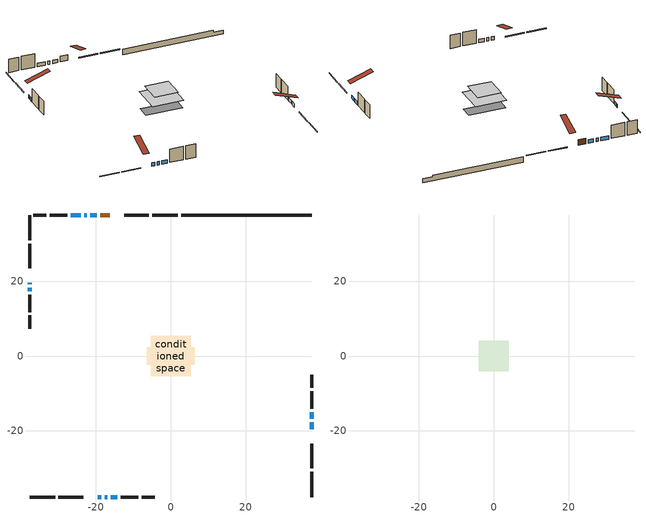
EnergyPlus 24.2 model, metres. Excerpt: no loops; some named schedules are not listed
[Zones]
conditioned space
 floor adiabatic (AdiabaticFloorConstruction): -5.38,-5.38 -5.38,5.38 5.38,5.38 5.38,-5.38 z3.1
 floor foundation (Slab1 construction): -6.41,-2.33 -6.41,2.33 6.41,2.33 6.41,-2.33 z-1.32
 wall outside (RimJoist1 construction): 1.81,37.71 -4.94,37.71 / -37.71,-37.71 -30.95,-37.71 / -37.71,37.71 -37.71,30.95 / 37.71,-37.71 37.71,-30.95 z0.66:0.96
 wall outside (RimJoist2 construction): -5.87,37.71 -12.43,37.71 / -30.02,-37.71 -23.47,-37.71 / -37.71,30.02 -37.71,23.47 / 37.71,-30.02 37.71,-23.47 z0.66:0.96
 wall outside (AdiabaticWallConstruction 1): -16.36,37.71 -18.85,37.71 z0.66:2.69
 wall outside (AdiabaticWallConstruction): 37.71,-19.53 37.71,-17.73 / -19.77,37.71 -21.55,37.71 / -19.53,-37.71 -18.64,-37.71 / -17.71,-37.71 -17.01,-37.71 / -22.48,37.71 -23.18,37.71 / -37.71,19.53 -37.71,19.16 / -24.1,37.71 -26.79,37.71 / -37.71,18.23 -37.71,17.34 / -16.09,-37.71 -14.29,-37.71 / 37.71,-16.81 37.71,-15.03 z0.66:1.88
 wall outside (Wall1 construction): -27.72,37.71 -32.37,37.71 / -13.36,-37.71 -8.72,-37.71 / -37.71,16.41 -37.71,11.76 / 37.71,-14.11 37.71,-9.46 z0.66:5.54
 wall outside (Wall2 construction): -33.3,37.71 -36.78,37.71 / -7.79,-37.71 -4.31,-37.71 / -37.71,10.83 -37.71,7.35 / 37.71,-8.53 37.71,-5.05 z0.66:5.54
 wall foundation (FoundationWall1 construction): 2.74,37.71,-1.32 2.74,37.71,0.66 34.21,37.71,0.66 34.21,37.71,0.05 37.71,37.71,0.05 37.71,37.71,-1.32
 window (WindowConstruction): 37.71,-19.53 37.71,-17.74 z0.66:1.88
 window (WindowConstruction 5): -19.78,37.71 -21.55,37.71 z0.66:1.88
 window (WindowConstruction 6): -19.53,-37.71 -18.64,-37.71 z0.66:1.88
 window (WindowConstruction 7): -17.71,-37.71 -17.01,-37.71 z0.66:1.88
 window (WindowConstruction 8): -22.48,37.71 -23.17,37.71 z0.66:1.88
 window (WindowConstruction 9): -37.71,19.53 -37.71,19.16 z0.66:1.88
 window (WindowConstruction 1): -24.1,37.71 -26.79,37.71 z0.66:1.88
 window (WindowConstruction 2): -37.71,18.23 -37.71,17.34 z0.66:1.88
 window (WindowConstruction 3): -16.09,-37.71 -14.29,-37.71 z0.66:1.88
 window (WindowConstruction 4): 37.71,-16.81 37.71,-15.03 z0.66:1.88
 door (Door): -16.36,37.71 -18.85,37.71 z0.66:2.69
 ceiling adiabatic (AdiabaticFloorConstruction): 5.38,-5.38 5.38,5.38 -5.38,5.38 -5.38,-5.38 z3.1
attic - vented
 floor to conditioned space (Floor1 construction Reversed): -4.05,-4.05 -4.05,4.05 4.05,4.05 4.05,-4.05 z5.54
 roof outside (Roof1 construction): -15.43,37.71,5.54 -15.43,29.81,8.17 -13.35,29.81,8.17 -13.35,37.71,5.54; -20.46,-37.71,5.54 -20.46,-29.81,8.17 -22.54,-29.81,8.17 -22.54,-37.71,5.54; -37.71,20.46,5.54 -29.81,20.46,8.17 -29.81,22.54,8.17 -37.71,22.54,5.54; 37.71,-20.46,5.54 29.81,-20.46,8.17 29.81,-22.54,8.17 37.71,-22.54,5.54
[Building]
Building 1: Terrain=Suburbs
[Site:Location]
Erieau AUT_ON: Latitude {deg}=42.25; Longitude {deg}=-81.9; Time Zone {hr}=-5; Elevation {m}=178; Keep Site Location Information=Yes
[Site:GroundTemperature:Shallow]
5.2292, 3.30147, 3.1471, 4.0619, 7.73432, 11.3896, 14.5586, 16.5661, 16.7366, 15.1039, 12.0157, 8.47254
[Site:WaterMainsTemperature]
Calculation Method=Schedule; Temperature Schedule=mains temperature schedule
[Material] Roughness=Rough; Thermal Absorptance=0.9
Name | Thickness {m} | Conductivity {W/m-K} | Density {kg/m3} | Specific Heat {J/kg-K} | Solar Absorptance | Visible Absorptance
asphalt or fiberglass shingles | 0.00635 | 0.162714 | 1121.4 | 1465.45 | 0.4 | 0.4
ceiling loosefill ins | 0.0846667 | 0.0480833 | 16.02 | 1046.75 | 0.7 | 0.7
ceiling stud and cavity | 0.1397 | 0.103981 | 65.682 | 1177.47 | 0.7 | 0.7
concrete 4.0 in. | 0.1016 | 1.803125 | 2242.8 | 837.4 | 0.7 | 0.7
concrete 8.0 in. | 0.2032 | 1.803125 | 2242.8 | 837.4 | 0.7 | 0.7
door material | 0.04445 | 0.188738 | 512.64 | 1214.23 | 0.7 | 0.7
floor covering | 0.0127 | 0.0433444 | 54.468 | 1339.84 | 0.6 | 0.6
floor rigid ins; wall rigid ins | 0.512978 | 0.029427 | 32.04 | 1214.23 | 0.7 | 0.7
floor stud and cavity | 0.1397 | 1.75129 | 37.0049 | 1207.88 | 0.7 | 0.7
furniture material conditioned space 1 | 0.1524 | 0.115458 | 640.8 | 1214.23 | 0.6 | 0.6
gypsum board | 0.0127 | 0.160291 | 801 | 837.4 | 0.6 | 0.6
osb sheathing 0.5 in. | 0.0127 | 0.115458 | 512.64 | 1214.23 | 0.7 | 0.7
osb sheathing 0.75 in. | 0.01905 | 0.115458 | 512.64 | 1214.23 | 0.7 | 0.7
rim joist stud and cavity | 0.0508 | 0.177588 | 50.32683 | 1063.81 | 0.6 | 0.6
rim joist stud and cavity 1 | 0.0508 | 0.648972 | 50.32683 | 1063.81 | 0.6 | 0.6
wall stud and cavity | 0.1397 | 0.435945 | 139.0536 | 1170.24 | 0.7 | 0.7
wall stud and cavity 1 | 0.1397 | 0.433563 | 139.0536 | 1170.24 | 0.7 | 0.7
wall stud and cavity 2 | 0.0889 | 0.380278 | 52.3479 | 1209.89 | 0.7 | 0.7
wall stud and cavity 3 | 0.0889 | 0.391764 | 83.0341 | 1211.67 | 0.7 | 0.7
wood siding | 0.0254 | 0.102417 | 544.68 | 1172.36 | 0.4 | 0.4
wood siding 1; wood siding 2; wood siding 3 | 0.0254 | 0.102417 | 544.68 | 1172.36 | 0.7 | 0.7
[WindowMaterial:SimpleGlazingSystem]
Name | U-Factor {W/m2-K} | Solar Heat Gain Coefficient
WindowMaterial | 2.99571 | 0.53
WindowMaterial 1 | 3.0559 | 0.43
WindowMaterial 2 | 5.2794 | 0.67
[Construction]
AdiabaticFloorConstruction: floor stud and cavity, floor rigid ins, osb sheathing 0.75 in., floor covering
AdiabaticWallConstruction: wood siding 2, wall rigid ins, wall stud and cavity 2, gypsum board
AdiabaticWallConstruction 1: wood siding 3, wall rigid ins, wall stud and cavity 2, gypsum board
Door: door material
Floor1 construction Reversed: gypsum board, ceiling stud and cavity, ceiling loosefill ins
FoundationWall1 construction: concrete 8.0 in.
furniture construction conditioned space 1: furniture material conditioned space 1
PartitionWallConstruction: gypsum board, wall stud and cavity 3, gypsum board
RimJoist1 construction: wood siding 1, rim joist stud and cavity
RimJoist2 construction: wood siding 1, rim joist stud and cavity 1
Roof1 construction: asphalt or fiberglass shingles
Slab1 construction: concrete 4.0 in.
Wall1 construction: wood siding, osb sheathing 0.5 in., wall stud and cavity, gypsum board
Wall2 construction: wood siding, osb sheathing 0.5 in., wall stud and cavity 1, gypsum board
WindowConstruction; WindowConstruction 1; WindowConstruction 2; WindowConstruction 3; WindowConstruction 4; WindowConstruction 5; WindowConstruction 6: WindowMaterial
WindowConstruction 7; WindowConstruction 8: WindowMaterial 1
WindowConstruction 9: WindowMaterial 2
[Zone] Multiplier=1; Part of Total Floor Area=Yes
Name | Volume {m3}
attic - vented | 28.0286
conditioned space | 463.8
[Space]
Name | Zone | Volume {m3}
attic - vented 1 | attic - vented | 28.0286
conditioned space 1 | conditioned space | 463.8
[ZoneInfiltration:EffectiveLeakageArea]
infil attic - vented 1: Zone or Space=attic - vented 1; Schedule=Always On Discrete; Effective Air Leakage Area {cm2}=3150.72; Stack Coefficient=0.000182914; Wind Coefficient=9.13784e-06
[ZoneMixing]
whole house fan mix: Zone or Space=attic - vented; Schedule=Always On Continuous; Design Flow Rate Calculation Method=Flow/Zone; Design Flow Rate {m3/s}=0; Source Zone or Space=conditioned space
[SurfaceProperty:ExposedFoundationPerimeter]
Slab1: Exposed Perimeter Calculation Method=TotalExposedPerimeter; Total Exposed Perimeter {m}=34.962
[InternalMass] Zone or ZoneList=conditioned space; Space or SpaceList=conditioned space 1
Name | Construction | Surface Area {m2}
furniture mass conditioned space 1 | furniture construction conditioned space 1 | 70.2841
partition wall mass | PartitionWallConstruction | 175.71
[Lights]
interior lighting: Zone or ZoneList or Space or SpaceList=conditioned space 1; Schedule=interior lighting schedule; Design Level Calculation Method=LightingLevel; Lighting Level {W}=343.2; Return Air Fraction=0; Fraction Radiant=0.6; Fraction Visible=0.2; Fraction Replaceable=1
[People]
occupants: Zone or ZoneList or Space or SpaceList=conditioned space 1; Number of People Schedule=occupants schedule; Number of People Calculation Method=People; Number of People=3; Fraction Radiant=0.314171; Sensible Heat Fraction=0.56303; Activity Level Schedule=occupants activity schedule; Carbon Dioxide Generation Rate {m3/s-W}=0; Enable ASHRAE 55 Comfort Warnings=No; Mean Radiant Temperature Calculation Type=EnclosureAveraged
[ElectricEquipment] Zone or ZoneList or Space or SpaceList=conditioned space 1; Design Level Calculation Method=EquipmentLevel
Name | Schedule | Design Level {W} | Fraction Latent | Fraction Radiant | Fraction Lost
clothes dryer | clothes dryer schedule | 140.772 | 0.015 | 0.081 | 0.85
clothes washer | clothes washer schedule | 32.1985 | 0.03 | 0.162 | 0.7
cooking range | cooking range schedule | 215.147 | 0.08 | 0.432 | 0.2
dishwasher | dishwasher schedule | 66.8632 | 0.3 | 0.18 | 0.4
fridge | fridge schedule | 72.9452 | 0 | 0.6 | 0
mech vent house fan | mech vent house fan schedule | 0 | 0 | 0 | 1
mech vent house fan cfis | mech vent house fan cfis schedule | 0 | 0 | 0 | 0
misc plug loads | misc plug loads schedule | 494.7 | 0.045 | 0.513 | 0.1
whole house fan | Always On Discrete | 0 | 0 | 0 | 1
[OtherEquipment] Zone or ZoneList or Space or SpaceList=conditioned space 1; Design Level Calculation Method=EquipmentLevel
Name | Fuel Type | Schedule | Design Level {W} | Fraction Latent | Fraction Radiant | Fraction Lost
clothes dryer 1 | Electricity | clothes dryer schedule | 0 | 0.015 | 0.081 | 0.85
cooking range 1 | Electricity | cooking range schedule | 0 | 0.08 | 0.432 | 0.2
general water use latent | None | general water use schedule | 62.594 | 1 | 0 | 0
general water use sensible | None | general water use schedule | -61.6891 | 0 | 0.6 | 0
mech vent house fan latent load | None | Always On Discrete | 0 | 1 | 0 | 0
mech vent house fan sensible load | None | Always On Discrete | 0 | 0 | 0 | 0
water heater energy adjustment1 | NaturalGas | Always On Discrete | 0.01 | 0 | 0 | 1
[ZoneInfiltration:DesignFlowRate] Zone or ZoneList or Space or SpaceList=conditioned space 1; Schedule=Always On Discrete; Design Flow Rate Calculation Method=Flow/Zone; Design Flow Rate {m3/s}=0
infil flow; natural vent flow; whole house fan flow
[AvailabilityManager:Scheduled]
central ac and furnace airloop Availability Manager: Schedule=Always On Discrete
[Foundation:Kiva]
Foundation Kiva 1: Initial Indoor Air Temperature {C}=18; Wall Height Above Grade {m}=0.660014; Wall Depth Below Slab {m}=0.2032
[Foundation:Kiva:Settings]
Soil Conductivity {W/m-K}=0.849921; Soil Density {kg/m3}=1842.3; Soil Specific Heat {J/kg-K}=418.7; Ground Solar Absorptivity=0.9; Ground Thermal Absorptivity=0.9; Ground Surface Roughness {m}=0.03; Far-Field Width {m}=40; Deep-Ground Boundary Condition=ZeroFlux; Deep-Ground Depth {m}=40; Minimum Cell Dimension {m}=0.2; Maximum Cell Growth Coefficient=3; Simulation Timestep=Timestep
[Exterior:Lights]
exterior lighting: Schedule=exterior lighting schedule; Design Level {W}=75.6
[EnergyManagementSystem:GlobalVariable]
central_ac_and_furnace_airloop_Fan_RTF
infil_program_Qfan
infil_program_Qinf
natural_vent_program_Qnv
natural_vent_program_Qwhf
[EnergyManagementSystem:Sensor]
Name | Output:Variable or Output:Meter Index Key | Output:Variable or Output:Meter
airflow_gain | infil flow | Infiltration Sensible Heat Gain Energy
airflow_gain_1 | natural vent flow | Infiltration Sensible Heat Gain Energy
airflow_gain_2 | whole house fan flow | Infiltration Sensible Heat Gain Energy
airflow_loss | infil flow | Infiltration Sensible Heat Loss Energy
airflow_loss_1 | natural vent flow | Infiltration Sensible Heat Loss Energy
airflow_loss_2 | whole house fan flow | Infiltration Sensible Heat Loss Energy
clg_load_cond |  | Cooling:EnergyTransfer:Zone:CONDITIONED SPACE
clg_sp_s; clg_sp_s_1 | cooling setpoint | Schedule Value
clothes_dryer_exhaust_0_sch_s | clothes dryer exhaust 0 schedule | Schedule Value
cool_season | cooling season schedule | Schedule Value
htg_load_cond |  | Heating:EnergyTransfer:Zone:CONDITIONED SPACE
htg_sp_s; htg_sp_s_1 | heating setpoint | Schedule Value
ig_ee_conv | clothes dryer | Electric Equipment Convective Heating Energy
ig_ee_conv_2 | cooking range | Electric Equipment Convective Heating Energy
ig_ee_conv_4 | fridge | Electric Equipment Convective Heating Energy
ig_ee_conv_5 | misc plug loads | Electric Equipment Convective Heating Energy
ig_ee_conv_6 | whole house fan | Electric Equipment Convective Heating Energy
ig_ee_rad | clothes dryer | Electric Equipment Radiant Heating Energy
ig_ee_rad_2 | cooking range | Electric Equipment Radiant Heating Energy
ig_ee_rad_4 | fridge | Electric Equipment Radiant Heating Energy
ig_ee_rad_5 | misc plug loads | Electric Equipment Radiant Heating Energy
ig_ee_rad_6 | whole house fan | Electric Equipment Radiant Heating Energy
ig_lgt_conv | interior lighting | Lights Convective Heating Energy
ig_lgt_rad | interior lighting | Lights Radiant Heating Energy
ig_lgt_vis | interior lighting | Lights Visible Radiation Heating Energy
ig_oe_conv | clothes dryer 1 | Other Equipment Convective Heating Energy
ig_oe_conv_1 | cooking range 1 | Other Equipment Convective Heating Energy
ig_oe_conv_2 | general water use latent | Other Equipment Convective Heating Energy
ig_oe_conv_3 | general water use sensible | Other Equipment Convective Heating Energy
ig_oe_conv_4 | water heater energy adjustment1 | Other Equipment Convective Heating Energy
ig_oe_rad | clothes dryer 1 | Other Equipment Radiant Heating Energy
ig_oe_rad_1 | cooking range 1 | Other Equipment Radiant Heating Energy
ig_oe_rad_2 | general water use latent | Other Equipment Radiant Heating Energy
ig_oe_rad_3 | general water use sensible | Other Equipment Radiant Heating Energy
ig_oe_rad_4 | water heater energy adjustment1 | Other Equipment Radiant Heating Energy
ig_ppl_conv | occupants | People Convective Heating Energy
ig_ppl_rad | occupants | People Radiant Heating Energy
im_conv | furniture mass conditioned space 1 | Surface Inside Face Convection Heat Gain Energy
im_conv_1 | partition wall mass | Surface Inside Face Convection Heat Gain Energy
im_ig | furniture mass conditioned space 1 | Surface Inside Face Internal Gains Radiation Heat Gain Energy
im_ig_1 | partition wall mass | Surface Inside Face Internal Gains Radiation Heat Gain Energy
im_lgt | furniture mass conditioned space 1 | Surface Inside Face Lights Radiation Heat Gain Energy
im_lgt_1 | partition wall mass | Surface Inside Face Lights Radiation Heat Gain Energy
im_sol | furniture mass conditioned space 1 | Surface Inside Face Solar Radiation Heat Gain Energy
im_sol_1 | partition wall mass | Surface Inside Face Solar Radiation Heat Gain Energy
im_surf | furniture mass conditioned space 1 | Surface Inside Face Net Surface Thermal Radiation Heat Gain Energy
im_surf_1 | partition wall mass | Surface Inside Face Net Surface Thermal Radiation Heat Gain Energy
mv_conv | mech vent house fan | Electric Equipment Convective Heating Energy
mv_conv_1 | mech vent house fan cfis | Electric Equipment Convective Heating Energy
mv_conv_2 | mech vent house fan latent load | Other Equipment Convective Heating Energy
mv_conv_3 | mech vent house fan sensible load | Other Equipment Convective Heating Energy
mv_rad | mech vent house fan | Electric Equipment Radiant Heating Energy
mv_rad_1 | mech vent house fan cfis | Electric Equipment Radiant Heating Energy
mv_rad_2 | mech vent house fan latent load | Other Equipment Radiant Heating Energy
mv_rad_3 | mech vent house fan sensible load | Other Equipment Radiant Heating Energy
natural_vent_s | natural vent schedule | Schedule Value
out_pb_s |  | Site Outdoor Air Barometric Pressure
out_wt_s |  | Site Outdoor Air Humidity Ratio
site_vw_s |  | Site Wind Speed
ss_back_out | Window1 | Surface Window Shortwave from Zone Back Out Window Heat Transfer Rate
ss_back_out_1 | Window11 | Surface Window Shortwave from Zone Back Out Window Heat Transfer Rate
ss_back_out_2 | Window13 | Surface Window Shortwave from Zone Back Out Window Heat Transfer Rate
ss_back_out_3 | Window14 | Surface Window Shortwave from Zone Back Out Window Heat Transfer Rate
ss_back_out_4 | Window16 | Surface Window Shortwave from Zone Back Out Window Heat Transfer Rate
ss_back_out_5 | Window18 | Surface Window Shortwave from Zone Back Out Window Heat Transfer Rate
ss_back_out_6 | Window2 | Surface Window Shortwave from Zone Back Out Window Heat Transfer Rate
ss_back_out_7 | Window3 | Surface Window Shortwave from Zone Back Out Window Heat Transfer Rate
ss_back_out_8 | Window4 | Surface Window Shortwave from Zone Back Out Window Heat Transfer Rate
ss_back_out_9 | Window9 | Surface Window Shortwave from Zone Back Out Window Heat Transfer Rate
ss_conv | Door1 | Surface Inside Face Convection Heat Gain Energy
ss_conv_1 | Window1 | Surface Inside Face Convection Heat Gain Energy
ss_conv_10 | Window9 | Surface Inside Face Convection Heat Gain Energy
ss_conv_2 | Window11 | Surface Inside Face Convection Heat Gain Energy
ss_conv_3 | Window13 | Surface Inside Face Convection Heat Gain Energy
ss_conv_4 | Window14 | Surface Inside Face Convection Heat Gain Energy
ss_conv_5 | Window16 | Surface Inside Face Convection Heat Gain Energy
ss_conv_6 | Window18 | Surface Inside Face Convection Heat Gain Energy
ss_conv_7 | Window2 | Surface Inside Face Convection Heat Gain Energy
ss_conv_8 | Window3 | Surface Inside Face Convection Heat Gain Energy
ss_conv_9 | Window4 | Surface Inside Face Convection Heat Gain Energy
ss_ig | Door1 | Surface Inside Face Internal Gains Radiation Heat Gain Energy
ss_ig_1 | Window1 | Surface Inside Face Internal Gains Radiation Heat Gain Energy
ss_ig_10 | Window9 | Surface Inside Face Internal Gains Radiation Heat Gain Energy
ss_ig_2 | Window11 | Surface Inside Face Internal Gains Radiation Heat Gain Energy
ss_ig_3 | Window13 | Surface Inside Face Internal Gains Radiation Heat Gain Energy
ss_ig_4 | Window14 | Surface Inside Face Internal Gains Radiation Heat Gain Energy
ss_ig_5 | Window16 | Surface Inside Face Internal Gains Radiation Heat Gain Energy
ss_ig_6 | Window18 | Surface Inside Face Internal Gains Radiation Heat Gain Energy
ss_ig_7 | Window2 | Surface Inside Face Internal Gains Radiation Heat Gain Energy
ss_ig_8 | Window3 | Surface Inside Face Internal Gains Radiation Heat Gain Energy
ss_ig_9 | Window4 | Surface Inside Face Internal Gains Radiation Heat Gain Energy
ss_lgt | Door1 | Surface Inside Face Lights Radiation Heat Gain Energy
ss_sol | Door1 | Surface Inside Face Solar Radiation Heat Gain Energy
ss_surf | Door1 | Surface Inside Face Net Surface Thermal Radiation Heat Gain Energy
ss_surf_1 | Window1 | Surface Inside Face Net Surface Thermal Radiation Heat Gain Energy
ss_surf_10 | Window9 | Surface Inside Face Net Surface Thermal Radiation Heat Gain Energy
ss_surf_2 | Window11 | Surface Inside Face Net Surface Thermal Radiation Heat Gain Energy
ss_surf_3 | Window13 | Surface Inside Face Net Surface Thermal Radiation Heat Gain Energy
ss_surf_4 | Window14 | Surface Inside Face Net Surface Thermal Radiation Heat Gain Energy
ss_surf_5 | Window16 | Surface Inside Face Net Surface Thermal Radiation Heat Gain Energy
ss_surf_6 | Window18 | Surface Inside Face Net Surface Thermal Radiation Heat Gain Energy
ss_surf_7 | Window2 | Surface Inside Face Net Surface Thermal Radiation Heat Gain Energy
ss_surf_8 | Window3 | Surface Inside Face Net Surface Thermal Radiation Heat Gain Energy
ss_surf_9 | Window4 | Surface Inside Face Net Surface Thermal Radiation Heat Gain Energy
ss_trans_in | Window1 | Surface Window Transmitted Solar Radiation Rate
ss_trans_in_1 | Window11 | Surface Window Transmitted Solar Radiation Rate
ss_trans_in_2 | Window13 | Surface Window Transmitted Solar Radiation Rate
ss_trans_in_3 | Window14 | Surface Window Transmitted Solar Radiation Rate
ss_trans_in_4 | Window16 | Surface Window Transmitted Solar Radiation Rate
ss_trans_in_5 | Window18 | Surface Window Transmitted Solar Radiation Rate
ss_trans_in_6 | Window2 | Surface Window Transmitted Solar Radiation Rate
ss_trans_in_7 | Window3 | Surface Window Transmitted Solar Radiation Rate
ss_trans_in_8 | Window4 | Surface Window Transmitted Solar Radiation Rate
ss_trans_in_9 | Window9 | Surface Window Transmitted Solar Radiation Rate
ss_trans_out | Window1 | Surface Inside Face Initial Transmitted Diffuse Transmitted Out Window Solar Radiation Rate
ss_trans_out_1 | Window11 | Surface Inside Face Initial Transmitted Diffuse Transmitted Out Window Solar Radiation Rate
ss_trans_out_2 | Window13 | Surface Inside Face Initial Transmitted Diffuse Transmitted Out Window Solar Radiation Rate
ss_trans_out_3 | Window14 | Surface Inside Face Initial Transmitted Diffuse Transmitted Out Window Solar Radiation Rate
ss_trans_out_4 | Window16 | Surface Inside Face Initial Transmitted Diffuse Transmitted Out Window Solar Radiation Rate
ss_trans_out_5 | Window18 | Surface Inside Face Initial Transmitted Diffuse Transmitted Out Window Solar Radiation Rate
ss_trans_out_6 | Window2 | Surface Inside Face Initial Transmitted Diffuse Transmitted Out Window Solar Radiation Rate
ss_trans_out_7 | Window3 | Surface Inside Face Initial Transmitted Diffuse Transmitted Out Window Solar Radiation Rate
ss_trans_out_8 | Window4 | Surface Inside Face Initial Transmitted Diffuse Transmitted Out Window Solar Radiation Rate
ss_trans_out_9 | Window9 | Surface Inside Face Initial Transmitted Diffuse Transmitted Out Window Solar Radiation Rate
s_conv | Floor1 | Surface Inside Face Convection Heat Gain Energy
s_conv_1 | FoundationWall1 | Surface Inside Face Convection Heat Gain Energy
s_conv_10 | RimJoist2:270 | Surface Inside Face Convection Heat Gain Energy
s_conv_11 | RimJoist2:90 | Surface Inside Face Convection Heat Gain Energy
s_conv_12 | Slab1 | Surface Inside Face Convection Heat Gain Energy
s_conv_13 | Wall1:0 | Surface Inside Face Convection Heat Gain Energy
s_conv_14 | Wall1:180 | Surface Inside Face Convection Heat Gain Energy
s_conv_15 | Wall1:270 | Surface Inside Face Convection Heat Gain Energy
s_conv_16 | Wall1:90 | Surface Inside Face Convection Heat Gain Energy
s_conv_17 | Wall2:0 | Surface Inside Face Convection Heat Gain Energy
s_conv_18 | Wall2:180 | Surface Inside Face Convection Heat Gain Energy
s_conv_19 | Wall2:270 | Surface Inside Face Convection Heat Gain Energy
s_conv_2 | inferred conditioned ceiling | Surface Inside Face Convection Heat Gain Energy
s_conv_20 | Wall2:90 | Surface Inside Face Convection Heat Gain Energy
s_conv_3 | inferred conditioned floor | Surface Inside Face Convection Heat Gain Energy
s_conv_4 | RimJoist1:0 | Surface Inside Face Convection Heat Gain Energy
s_conv_5 | RimJoist1:180 | Surface Inside Face Convection Heat Gain Energy
s_conv_6 | RimJoist1:270 | Surface Inside Face Convection Heat Gain Energy
s_conv_7 | RimJoist1:90 | Surface Inside Face Convection Heat Gain Energy
s_conv_8 | RimJoist2:0 | Surface Inside Face Convection Heat Gain Energy
s_conv_9 | RimJoist2:180 | Surface Inside Face Convection Heat Gain Energy
s_ig | Floor1 | Surface Inside Face Internal Gains Radiation Heat Gain Energy
s_ig_1 | FoundationWall1 | Surface Inside Face Internal Gains Radiation Heat Gain Energy
s_ig_10 | RimJoist2:270 | Surface Inside Face Internal Gains Radiation Heat Gain Energy
s_ig_11 | RimJoist2:90 | Surface Inside Face Internal Gains Radiation Heat Gain Energy
s_ig_12 | Slab1 | Surface Inside Face Internal Gains Radiation Heat Gain Energy
s_ig_13 | Wall1:0 | Surface Inside Face Internal Gains Radiation Heat Gain Energy
s_ig_14 | Wall1:180 | Surface Inside Face Internal Gains Radiation Heat Gain Energy
s_ig_15 | Wall1:270 | Surface Inside Face Internal Gains Radiation Heat Gain Energy
s_ig_16 | Wall1:90 | Surface Inside Face Internal Gains Radiation Heat Gain Energy
s_ig_17 | Wall2:0 | Surface Inside Face Internal Gains Radiation Heat Gain Energy
s_ig_18 | Wall2:180 | Surface Inside Face Internal Gains Radiation Heat Gain Energy
s_ig_19 | Wall2:270 | Surface Inside Face Internal Gains Radiation Heat Gain Energy
s_ig_2 | inferred conditioned ceiling | Surface Inside Face Internal Gains Radiation Heat Gain Energy
s_ig_20 | Wall2:90 | Surface Inside Face Internal Gains Radiation Heat Gain Energy
s_ig_3 | inferred conditioned floor | Surface Inside Face Internal Gains Radiation Heat Gain Energy
s_ig_4 | RimJoist1:0 | Surface Inside Face Internal Gains Radiation Heat Gain Energy
s_ig_5 | RimJoist1:180 | Surface Inside Face Internal Gains Radiation Heat Gain Energy
s_ig_6 | RimJoist1:270 | Surface Inside Face Internal Gains Radiation Heat Gain Energy
s_ig_7 | RimJoist1:90 | Surface Inside Face Internal Gains Radiation Heat Gain Energy
s_ig_8 | RimJoist2:0 | Surface Inside Face Internal Gains Radiation Heat Gain Energy
s_ig_9 | RimJoist2:180 | Surface Inside Face Internal Gains Radiation Heat Gain Energy
s_lgt | Floor1 | Surface Inside Face Lights Radiation Heat Gain Energy
s_lgt_1 | FoundationWall1 | Surface Inside Face Lights Radiation Heat Gain Energy
s_lgt_10 | RimJoist2:270 | Surface Inside Face Lights Radiation Heat Gain Energy
s_lgt_11 | RimJoist2:90 | Surface Inside Face Lights Radiation Heat Gain Energy
s_lgt_12 | Slab1 | Surface Inside Face Lights Radiation Heat Gain Energy
s_lgt_13 | Wall1:0 | Surface Inside Face Lights Radiation Heat Gain Energy
s_lgt_14 | Wall1:180 | Surface Inside Face Lights Radiation Heat Gain Energy
s_lgt_15 | Wall1:270 | Surface Inside Face Lights Radiation Heat Gain Energy
s_lgt_16 | Wall1:90 | Surface Inside Face Lights Radiation Heat Gain Energy
s_lgt_17 | Wall2:0 | Surface Inside Face Lights Radiation Heat Gain Energy
s_lgt_18 | Wall2:180 | Surface Inside Face Lights Radiation Heat Gain Energy
s_lgt_19 | Wall2:270 | Surface Inside Face Lights Radiation Heat Gain Energy
s_lgt_2 | inferred conditioned ceiling | Surface Inside Face Lights Radiation Heat Gain Energy
s_lgt_20 | Wall2:90 | Surface Inside Face Lights Radiation Heat Gain Energy
s_lgt_3 | inferred conditioned floor | Surface Inside Face Lights Radiation Heat Gain Energy
s_lgt_4 | RimJoist1:0 | Surface Inside Face Lights Radiation Heat Gain Energy
s_lgt_5 | RimJoist1:180 | Surface Inside Face Lights Radiation Heat Gain Energy
s_lgt_6 | RimJoist1:270 | Surface Inside Face Lights Radiation Heat Gain Energy
s_lgt_7 | RimJoist1:90 | Surface Inside Face Lights Radiation Heat Gain Energy
s_lgt_8 | RimJoist2:0 | Surface Inside Face Lights Radiation Heat Gain Energy
